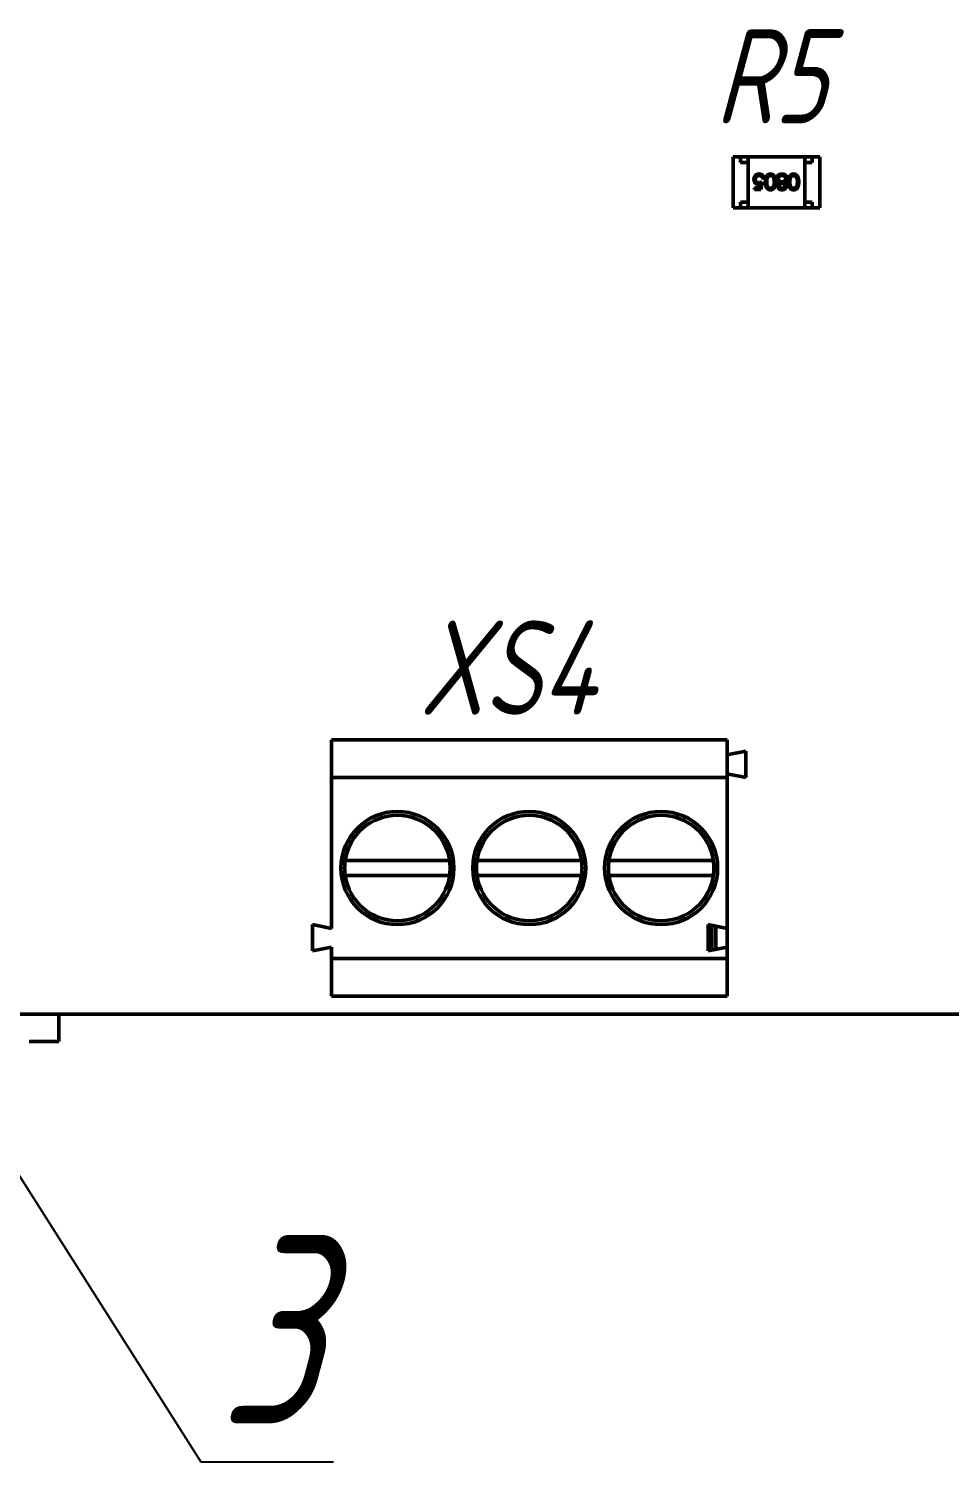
# Model space of a CAD drawing. Header units: millimetres. Extents: x 3004 to 446186229, y 1206 to 1506.
# Drawn here: x 3101.22 to 3125.66, y 1395.11 to 1433.68 of the extents above; entities that cross this region are included whole.
import ezdxf
from ezdxf import colors
from ezdxf.entities.mleader import LeaderData, LeaderLine
from ezdxf.math import Vec2, Vec3

# ---------------------------------------------------------------- set-up
doc = ezdxf.new("R2010")
doc.units = ezdxf.units.MM
doc.layers.add('Tonk', color=7, linetype='Continuous', lineweight=25)
doc.layers.add('Видимый контур (ГОСТ)', color=7, linetype='Continuous', lineweight=50)
doc.styles.get("Standard").update_dxf_attribs({"font": '', "width": 0.8, "oblique": 15})
doc.styles.get('Standard').set_extended_font_data('GOST type B')

msp = doc.modelspace()

# ---------------------------------------------------------------- linework, layer by layer
at = {"layer": 'Видимый контур (ГОСТ)'}
for p, q in [((3119.90695, 1430.29204), (3119.90695, 1428.94204)), ((3119.90695, 1430.29204), (3120.10695, 1430.29204)), ((3120.30695, 1430.29204), (3120.10695, 1430.29204)), ((3120.10695, 1430.29204), (3120.10695, 1430.14204)), ((3120.30695, 1428.94204), (3120.30695, 1430.29204)), ((3120.30695, 1430.29204), (3121.80695, 1430.29204)), ((3122.00695, 1430.29204), (3121.80695, 1430.29204)), ((3121.80695, 1428.94204), (3121.80695, 1430.29204)), ((3122.00695, 1430.14204), (3122.00695, 1430.29204)), ((3122.20695, 1430.29204), (3122.00695, 1430.29204)), ((3122.20695, 1430.29204), (3122.20695, 1428.94204)), ((3120.10695, 1430.14204), (3120.30695, 1430.14204)), ((3120.30695, 1430.14204), (3120.30695, 1429.09204)), ((3121.80695, 1430.14204), (3122.00695, 1430.14204)), ((3121.80695, 1430.14204), (3121.80695, 1429.09204)), ((3120.4752, 1429.47089), (3120.61126, 1429.47089)), ((3120.4752, 1429.42986), (3120.4752, 1429.47089)), ((3120.63931, 1429.42986), (3120.4752, 1429.42986)), ((3120.61126, 1429.47089), (3120.63282, 1429.5761)), ((3120.68033, 1429.62986), (3120.63931, 1429.42986)), ((3120.72136, 1429.7273), (3120.68546, 1429.7273)), ((3120.10695, 1429.09204), (3120.10695, 1428.94204)), ((3120.30695, 1429.09204), (3120.10695, 1429.09204)), ((3122.00695, 1429.09204), (3121.80695, 1429.09204)), ((3122.00695, 1428.94204), (3122.00695, 1429.09204)), ((3119.90695, 1428.94204), (3120.10695, 1428.94204)), ((3120.10695, 1428.94204), (3120.30695, 1428.94204)), ((3120.30695, 1428.94204), (3121.80695, 1428.94204)), ((3121.80695, 1428.94204), (3122.00695, 1428.94204)), ((3122.20695, 1428.94204), (3122.00695, 1428.94204)), ((3109.24705, 1414.82708), (3109.24705, 1413.82708)), ((3119.74705, 1414.82708), (3109.24705, 1414.82708)), ((3119.74705, 1414.82708), (3119.74705, 1413.82708)), ((3119.74705, 1414.42708), (3120.24705, 1414.52708)), ((3120.24705, 1414.52708), (3120.24705, 1413.82708)), ((3109.24705, 1413.82708), (3109.24705, 1409.82708)), ((3109.24705, 1413.82708), (3119.74705, 1413.82708)), ((3120.24705, 1413.82708), (3119.74705, 1413.92708)), ((3119.74705, 1413.82708), (3119.74705, 1409.82708)), ((3109.61141, 1411.62708), (3112.38269, 1411.62708)), ((3113.11141, 1411.62708), (3115.88269, 1411.62708)), ((3116.61141, 1411.62708), (3119.38269, 1411.62708)), ((3109.61141, 1411.22708), (3112.38269, 1411.22708)), ((3113.11141, 1411.22708), (3115.88269, 1411.22708)), ((3116.61141, 1411.22708), (3119.38269, 1411.22708)), ((3109.24705, 1409.82708), (3108.74705, 1409.92708)), ((3108.74705, 1409.92708), (3108.74705, 1409.22708)), ((3119.24705, 1409.92708), (3119.24705, 1409.22708)), ((3119.74705, 1409.82708), (3119.24705, 1409.92708)), ((3119.34705, 1409.24708), (3119.34705, 1409.90708)), ((3119.44705, 1409.88708), (3119.44705, 1409.26708)), ((3119.74705, 1409.32708), (3119.74705, 1409.82708)), ((3108.74705, 1409.22708), (3109.24705, 1409.32708)), ((3109.24705, 1409.32708), (3109.24705, 1409.02708)), ((3109.24705, 1409.02708), (3109.24705, 1408.02708)), ((3109.24705, 1409.02708), (3119.74705, 1409.02708)), ((3119.24705, 1409.22708), (3119.74705, 1409.32708)), ((3119.74705, 1409.32708), (3119.74705, 1409.02708)), ((3119.74705, 1409.02708), (3119.74705, 1408.02708)), ((3109.24705, 1408.02708), (3109.54705, 1408.02708)), ((3112.44705, 1408.02708), (3109.54705, 1408.02708)), ((3112.44705, 1408.02708), (3113.04705, 1408.02708)), ((3115.94705, 1408.02708), (3113.04705, 1408.02708)), ((3115.94705, 1408.02708), (3116.54705, 1408.02708)), ((3119.44705, 1408.02708), (3116.54705, 1408.02708)), ((3119.44705, 1408.02708), (3119.74705, 1408.02708)), ((3179.74995, 1407.54704), (3076.19195, 1407.54604)), ((3102.00771, 1407.54629), (3102.00771, 1406.82693)), ((3101.86582, 1406.82693), (3101.22145, 1406.82693)), ((3101.86582, 1406.82693), (3102.00771, 1406.82693))]:
    msp.add_line(p, q, dxfattribs=at)
for centre in [(3110.99705, 1411.42708), (3114.49705, 1411.42708), (3117.99705, 1411.42708)]:
    msp.add_circle(centre, 1.5, dxfattribs=at)
for centre, start, end in [((3110.99705, 1411.42708), 8.213221, 171.786799), ((3114.49705, 1411.42708), 8.213221, 171.786799), ((3117.99705, 1411.42708), 8.213221, 171.786799), ((3110.99705, 1411.42708), 171.786799, 188.213221), ((3110.99705, 1411.42708), 351.786799, 8.213221), ((3114.49705, 1411.42708), 171.786799, 188.213221), ((3114.49705, 1411.42708), 351.786799, 8.213221), ((3117.99705, 1411.42708), 171.786799, 188.213221), ((3117.99705, 1411.42708), 351.786799, 8.213221), ((3110.99705, 1411.42708), 188.213221, 351.786799), ((3114.49705, 1411.42708), 188.213221, 351.786799), ((3117.99705, 1411.42708), 188.213221, 351.786799)]:
    msp.add_arc(centre, 1.4, start, end, dxfattribs=at)
for points, knots in [([(3120.45982, 1429.69918), (3120.45989, 1429.70243), (3120.46005, 1429.70891), (3120.46081, 1429.71853), (3120.46229, 1429.72794), (3120.46428, 1429.73715), (3120.46685, 1429.74614), (3120.46997, 1429.75494), (3120.47379, 1429.76349), (3120.47797, 1429.77187), (3120.48269, 1429.77989), (3120.48792, 1429.78739), (3120.49345, 1429.79449), (3120.4994, 1429.8011), (3120.50582, 1429.80718), (3120.51264, 1429.81278), (3120.5198, 1429.81798), (3120.52742, 1429.82257), (3120.53532, 1429.82679), (3120.54362, 1429.83026), (3120.55213, 1429.83335), (3120.56097, 1429.83582), (3120.57013, 1429.83776), (3120.57961, 1429.83907), (3120.58937, 1429.84003), (3120.59598, 1429.84009), (3120.59932, 1429.84012)], [0, 0, 0, 0, 0.04401447, 0.08743412, 0.1301184, 0.17255369, 0.21455476, 0.25629809, 0.29843823, 0.340849, 0.38271519, 0.42392405, 0.46424624, 0.50407367, 0.54386191, 0.58356672, 0.62309432, 0.66322906, 0.70355126, 0.74393789, 0.78454125, 0.82575011, 0.86775736, 0.91074516, 0.95491445, 1, 1, 1, 1]), ([(3120.59932, 1429.84012), (3120.60331, 1429.84004), (3120.61115, 1429.83989), (3120.62264, 1429.83826), (3120.63369, 1429.83593), (3120.64422, 1429.83243), (3120.65432, 1429.82805), (3120.66385, 1429.8225), (3120.67306, 1429.81622), (3120.68158, 1429.8088), (3120.68948, 1429.8007), (3120.69656, 1429.7919), (3120.70286, 1429.78256), (3120.70829, 1429.77263), (3120.71291, 1429.76214), (3120.71655, 1429.75104), (3120.71948, 1429.73939), (3120.72073, 1429.73137), (3120.72136, 1429.7273)], [0, 0, 0, 0, 0.06542114, 0.12870837, 0.19023614, 0.2507244, 0.31063718, 0.37076641, 0.43161474, 0.49352297, 0.55588346, 0.61734237, 0.67866804, 0.74071136, 0.80298536, 0.86680258, 0.93234717, 1, 1, 1, 1]), ([(3120.76238, 1429.63002), (3120.76246, 1429.63614), (3120.7626, 1429.64806), (3120.76335, 1429.66549), (3120.76483, 1429.68195), (3120.76669, 1429.69747), (3120.76925, 1429.71199), (3120.77241, 1429.72556), (3120.77591, 1429.73824), (3120.78023, 1429.74993), (3120.78497, 1429.76078), (3120.79012, 1429.77091), (3120.79563, 1429.78042), (3120.80164, 1429.78922), (3120.80805, 1429.79737), (3120.81499, 1429.80474), (3120.82227, 1429.81151), (3120.82997, 1429.81752), (3120.83802, 1429.82279), (3120.84624, 1429.8275), (3120.85479, 1429.8313), (3120.86346, 1429.83456), (3120.87239, 1429.83705), (3120.88156, 1429.83877), (3120.89093, 1429.83998), (3120.89726, 1429.84007), (3120.90044, 1429.84012)], [0, 0, 0, 0, 0.06506329, 0.12677317, 0.18551576, 0.24076468, 0.2929798, 0.34225037, 0.38891929, 0.43277566, 0.47462843, 0.51477469, 0.55360589, 0.59142641, 0.62802812, 0.66380363, 0.69898434, 0.73359149, 0.76762847, 0.80120835, 0.83426384, 0.86698069, 0.89971974, 0.93270191, 0.96617588, 1, 1, 1, 1]), ([(3120.90044, 1429.84012), (3120.9036, 1429.84007), (3120.90982, 1429.83996), (3120.91904, 1429.83888), (3120.92798, 1429.83713), (3120.9367, 1429.83468), (3120.94524, 1429.83168), (3120.95348, 1429.82778), (3120.96151, 1429.82328), (3120.96932, 1429.81817), (3120.97675, 1429.8123), (3120.98384, 1429.80581), (3120.99043, 1429.79854), (3120.99656, 1429.7906), (3121.00239, 1429.78206), (3121.00774, 1429.77282), (3121.0127, 1429.76289), (3121.01723, 1429.75223), (3121.02125, 1429.74067), (3121.0248, 1429.72808), (3121.0276, 1429.71435), (3121.03, 1429.69959), (3121.03193, 1429.68374), (3121.03325, 1429.6668), (3121.03407, 1429.64876), (3121.03414, 1429.63638), (3121.03418, 1429.63002)], [0, 0, 0, 0, 0.03378715, 0.06662166, 0.09928488, 0.13136117, 0.16358519, 0.19610393, 0.22890225, 0.26215806, 0.29599122, 0.33021785, 0.36505983, 0.40095074, 0.43762038, 0.47570753, 0.51538069, 0.55641354, 0.59976483, 0.64642416, 0.69643144, 0.74978152, 0.80657331, 0.86743553, 0.93188675, 1, 1, 1, 1]), ([(3121.10036, 1429.79621), (3121.10354, 1429.79971), (3121.10987, 1429.80666), (3121.1207, 1429.81568), (3121.13259, 1429.82326), (3121.14549, 1429.82944), (3121.15936, 1429.83425), (3121.17421, 1429.83771), (3121.19005, 1429.83969), (3121.20095, 1429.83997), (3121.20653, 1429.84012)], [0, 0, 0, 0, 0.11928345, 0.23709288, 0.35479604, 0.4745763, 0.59746007, 0.72492615, 0.8588832, 1, 1, 1, 1]), ([(3121.20653, 1429.84012), (3121.21191, 1429.83999), (3121.22236, 1429.83973), (3121.23758, 1429.838), (3121.25176, 1429.83495), (3121.265, 1429.83079), (3121.27721, 1429.82537), (3121.28835, 1429.81863), (3121.29858, 1429.81083), (3121.30761, 1429.80175), (3121.31562, 1429.79203), (3121.32265, 1429.782), (3121.3285, 1429.77166), (3121.33345, 1429.76117), (3121.33724, 1429.75038), (3121.33987, 1429.73934), (3121.34154, 1429.72807), (3121.34176, 1429.72047), (3121.34187, 1429.71664)], [0, 0, 0, 0, 0.07855643, 0.15286284, 0.22355969, 0.29037494, 0.35540307, 0.41829116, 0.48038856, 0.54307262, 0.60492394, 0.66439831, 0.72194255, 0.77837489, 0.83382994, 0.88886124, 0.94408894, 1, 1, 1, 1]), ([(3121.37777, 1429.63002), (3121.37784, 1429.63614), (3121.37799, 1429.64806), (3121.37874, 1429.66549), (3121.38022, 1429.68195), (3121.38207, 1429.69747), (3121.38464, 1429.71199), (3121.38779, 1429.72556), (3121.3913, 1429.73824), (3121.39562, 1429.74993), (3121.40035, 1429.76078), (3121.4055, 1429.77091), (3121.41102, 1429.78042), (3121.41703, 1429.78922), (3121.42343, 1429.79737), (3121.43037, 1429.80474), (3121.43765, 1429.81151), (3121.44535, 1429.81752), (3121.4534, 1429.82279), (3121.46163, 1429.8275), (3121.47017, 1429.8313), (3121.47885, 1429.83456), (3121.48778, 1429.83705), (3121.49695, 1429.83877), (3121.50631, 1429.83998), (3121.51265, 1429.84007), (3121.51583, 1429.84012)], [0, 0, 0, 0, 0.06506329, 0.12677317, 0.18551576, 0.24076468, 0.2929798, 0.34225037, 0.38891929, 0.43277566, 0.47462843, 0.51477469, 0.55360589, 0.59142641, 0.62802812, 0.66380363, 0.69898434, 0.73359149, 0.76762847, 0.80120835, 0.83426384, 0.86698069, 0.89971974, 0.93270191, 0.96617588, 1, 1, 1, 1]), ([(3121.51583, 1429.84012), (3121.51898, 1429.84007), (3121.5252, 1429.83996), (3121.53442, 1429.83888), (3121.54337, 1429.83713), (3121.55209, 1429.83468), (3121.56062, 1429.83168), (3121.56886, 1429.82778), (3121.5769, 1429.82328), (3121.5847, 1429.81817), (3121.59213, 1429.8123), (3121.59923, 1429.80581), (3121.60581, 1429.79854), (3121.61194, 1429.7906), (3121.61777, 1429.78206), (3121.62313, 1429.77282), (3121.62809, 1429.76289), (3121.63262, 1429.75223), (3121.63663, 1429.74067), (3121.64018, 1429.72808), (3121.64298, 1429.71435), (3121.64538, 1429.69959), (3121.64732, 1429.68374), (3121.64864, 1429.6668), (3121.64945, 1429.64876), (3121.64952, 1429.63638), (3121.64956, 1429.63002)], [0, 0, 0, 0, 0.03378715, 0.06662166, 0.09928488, 0.13136117, 0.16358519, 0.19610393, 0.22890225, 0.26215806, 0.29599122, 0.33021785, 0.36505983, 0.40095074, 0.43762038, 0.47570753, 0.51538069, 0.55641354, 0.59976483, 0.64642416, 0.69643144, 0.74978152, 0.80657331, 0.86743553, 0.93188675, 1, 1, 1, 1]), ([(3120.5857, 1429.56833), (3120.58123, 1429.56842), (3120.57245, 1429.56861), (3120.5596, 1429.57044), (3120.54733, 1429.57331), (3120.53568, 1429.57732), (3120.52461, 1429.58246), (3120.51423, 1429.58887), (3120.50438, 1429.59636), (3120.49524, 1429.60497), (3120.48695, 1429.61445), (3120.47967, 1429.62464), (3120.47348, 1429.63544), (3120.4685, 1429.64696), (3120.46452, 1429.65907), (3120.46188, 1429.67189), (3120.46012, 1429.68532), (3120.45992, 1429.6945), (3120.45982, 1429.69918)], [0, 0, 0, 0, 0.06580765, 0.12939427, 0.19089406, 0.25128107, 0.31081496, 0.37037099, 0.43076826, 0.49288125, 0.55510395, 0.61606705, 0.67725603, 0.73825981, 0.80076213, 0.86477758, 0.93104529, 1, 1, 1, 1]), ([(3120.59724, 1429.7991), (3120.59381, 1429.799), (3120.58707, 1429.79882), (3120.57715, 1429.7974), (3120.56757, 1429.79521), (3120.55843, 1429.79193), (3120.54957, 1429.78795), (3120.5412, 1429.78284), (3120.5331, 1429.77696), (3120.52551, 1429.77022), (3120.51856, 1429.76279), (3120.51241, 1429.75485), (3120.5073, 1429.74638), (3120.50298, 1429.73753), (3120.49971, 1429.72819), (3120.49737, 1429.71842), (3120.496, 1429.70819), (3120.49581, 1429.70121), (3120.49572, 1429.69765)], [0, 0, 0, 0, 0.0642073, 0.12642469, 0.18768028, 0.24821642, 0.30830506, 0.36966099, 0.43169855, 0.49594689, 0.55975802, 0.62229541, 0.68391064, 0.74509241, 0.80674023, 0.86908662, 0.93329, 1, 1, 1, 1]), ([(3120.49572, 1429.69765), (3120.49579, 1429.69444), (3120.49594, 1429.68816), (3120.49714, 1429.67898), (3120.49924, 1429.67028), (3120.50214, 1429.66204), (3120.50583, 1429.65424), (3120.51034, 1429.64688), (3120.51575, 1429.64006), (3120.52193, 1429.63376), (3120.5287, 1429.62795), (3120.53618, 1429.62299), (3120.54421, 1429.61883), (3120.5527, 1429.61523), (3120.56184, 1429.61265), (3120.57145, 1429.61071), (3120.58164, 1429.60959), (3120.58861, 1429.60943), (3120.59219, 1429.60935)], [0, 0, 0, 0, 0.06535138, 0.12791603, 0.18836021, 0.24721608, 0.30563013, 0.36376984, 0.42266091, 0.48268729, 0.54330022, 0.60411796, 0.66496489, 0.72741349, 0.79146763, 0.85805544, 0.92703681, 1, 1, 1, 1]), ([(3120.63282, 1429.5761), (3120.62858, 1429.57493), (3120.62038, 1429.57266), (3120.60827, 1429.57015), (3120.59677, 1429.56863), (3120.58931, 1429.56843), (3120.5857, 1429.56833)], [0, 0, 0, 0, 0.27506837, 0.53290146, 0.77397346, 1, 1, 1, 1]), ([(3120.59219, 1429.60935), (3120.59878, 1429.60949), (3120.61226, 1429.60978), (3120.65251, 1429.61916), (3120.67137, 1429.62642), (3120.68033, 1429.62986)], [0, 0, 0, 0, 0.00197624802, 0.00197624802, 0.00394007396, 0.00394007396, 0.00394007396, 0.00394007396]), ([(3120.68546, 1429.7273), (3120.68458, 1429.73111), (3120.68288, 1429.73845), (3120.67915, 1429.74875), (3120.6746, 1429.75793), (3120.66918, 1429.76611), (3120.66272, 1429.77324), (3120.65534, 1429.77959), (3120.64707, 1429.78533), (3120.63788, 1429.79011), (3120.62819, 1429.79418), (3120.61805, 1429.7969), (3120.60773, 1429.79881), (3120.60075, 1429.799), (3120.59724, 1429.7991)], [0, 0, 0, 0, 0.09468725, 0.18199416, 0.26437695, 0.34217986, 0.41861761, 0.49650908, 0.57736909, 0.66151059, 0.74673255, 0.83125798, 0.91520562, 1, 1, 1, 1]), ([(3120.90044, 1429.41961), (3120.89726, 1429.41966), (3120.89094, 1429.41977), (3120.88158, 1429.42084), (3120.87245, 1429.42261), (3120.86356, 1429.42511), (3120.85486, 1429.42822), (3120.84641, 1429.43212), (3120.83816, 1429.43665), (3120.83024, 1429.44198), (3120.82256, 1429.44792), (3120.8153, 1429.45464), (3120.80848, 1429.46206), (3120.80201, 1429.47011), (3120.79606, 1429.47894), (3120.79039, 1429.4884), (3120.78532, 1429.49866), (3120.78044, 1429.50954), (3120.77622, 1429.52134), (3120.77242, 1429.534), (3120.76935, 1429.54766), (3120.76679, 1429.56226), (3120.76481, 1429.57785), (3120.76336, 1429.5944), (3120.7626, 1429.61191), (3120.76246, 1429.62388), (3120.76238, 1429.63002)], [0, 0, 0, 0, 0.03378812, 0.06719393, 0.09986241, 0.13256661, 0.16515117, 0.19791319, 0.231319, 0.26508328, 0.29925531, 0.33439857, 0.36994282, 0.40628356, 0.44406382, 0.48299771, 0.52335445, 0.56553659, 0.60961292, 0.65639081, 0.70588549, 0.7583245, 0.81383178, 0.87279456, 0.93472223, 1, 1, 1, 1]), ([(3120.81342, 1429.73043), (3120.81222, 1429.72686), (3120.80977, 1429.71961), (3120.80661, 1429.70837), (3120.80413, 1429.69657), (3120.80189, 1429.6843), (3120.80037, 1429.67145), (3120.79914, 1429.65806), (3120.79842, 1429.64414), (3120.79833, 1429.63467), (3120.79828, 1429.62986)], [0, 0, 0, 0, 0.11058834, 0.22454175, 0.34250349, 0.4643241, 0.59075603, 0.72222748, 0.85884284, 1, 1, 1, 1]), ([(3120.79828, 1429.62986), (3120.79834, 1429.62506), (3120.79847, 1429.61565), (3120.79894, 1429.60188), (3120.80015, 1429.5888), (3120.8015, 1429.57635), (3120.80349, 1429.56461), (3120.80563, 1429.55347), (3120.80851, 1429.54308), (3120.81159, 1429.53326), (3120.81511, 1429.52414), (3120.81898, 1429.51567), (3120.82312, 1429.50781), (3120.82762, 1429.50058), (3120.83242, 1429.49395), (3120.83765, 1429.48805), (3120.8431, 1429.4827), (3120.85074, 1429.47659), (3120.86073, 1429.47036), (3120.87317, 1429.46462), (3120.88612, 1429.46133), (3120.89487, 1429.46087), (3120.89924, 1429.46063)], [0, 0, 0, 0, 0.0656812, 0.12848646, 0.18817513, 0.24510613, 0.29944842, 0.35082294, 0.39994168, 0.44667174, 0.49125453, 0.53337634, 0.57385275, 0.61252631, 0.64959714, 0.68553204, 0.72010579, 0.75383766, 0.81892542, 0.88049346, 0.94031133, 1, 1, 1, 1]), ([(3120.89924, 1429.7991), (3120.89481, 1429.79891), (3120.88596, 1429.79855), (3120.87303, 1429.79503), (3120.86048, 1429.78972), (3120.85064, 1429.78344), (3120.84316, 1429.77746), (3120.8378, 1429.77236), (3120.83288, 1429.76665), (3120.82821, 1429.76049), (3120.82393, 1429.75376), (3120.82004, 1429.7465), (3120.81648, 1429.73868), (3120.81446, 1429.73322), (3120.81342, 1429.73043)], [0, 0, 0, 0, 0.1128134, 0.22539388, 0.33959481, 0.45967541, 0.52173519, 0.58392584, 0.64817414, 0.71388104, 0.78100445, 0.85145093, 0.92405069, 1, 1, 1, 1]), ([(3120.99828, 1429.62986), (3120.99827, 1429.63521), (3120.99824, 1429.64558), (3120.99755, 1429.66064), (3120.9966, 1429.6747), (3120.99539, 1429.68776), (3120.99358, 1429.69977), (3120.99156, 1429.71083), (3120.9891, 1429.72088), (3120.98618, 1429.72997), (3120.98286, 1429.73827), (3120.97924, 1429.746), (3120.97535, 1429.75324), (3120.97099, 1429.75993), (3120.96625, 1429.76609), (3120.96122, 1429.77183), (3120.95573, 1429.77695), (3120.94813, 1429.78309), (3120.93809, 1429.78944), (3120.92545, 1429.79496), (3120.91246, 1429.79843), (3120.90364, 1429.79887), (3120.89924, 1429.7991)], [0, 0, 0, 0, 0.07295107, 0.14158369, 0.20592646, 0.26530136, 0.32059723, 0.3718165, 0.41878977, 0.46169873, 0.50213358, 0.54080432, 0.57818053, 0.61429687, 0.64967824, 0.68429946, 0.71835895, 0.75208086, 0.81765244, 0.87972208, 0.93996556, 1, 1, 1, 1]), ([(3120.89924, 1429.46063), (3120.90367, 1429.46087), (3120.91252, 1429.46133), (3120.9256, 1429.46461), (3120.93814, 1429.47033), (3120.94811, 1429.47661), (3120.95575, 1429.48259), (3120.96113, 1429.48777), (3120.96618, 1429.49345), (3120.97083, 1429.49967), (3120.97518, 1429.50635), (3120.97918, 1429.51355), (3120.98278, 1429.5213), (3120.9861, 1429.5296), (3120.98902, 1429.53869), (3120.99144, 1429.54872), (3120.99366, 1429.55975), (3120.99524, 1429.57183), (3120.99664, 1429.58489), (3120.99754, 1429.59898), (3120.99824, 1429.61407), (3120.99827, 1429.62449), (3120.99828, 1429.62986)], [0, 0, 0, 0, 0.06038662, 0.12088325, 0.18275462, 0.24781103, 0.2812991, 0.31508762, 0.3497024, 0.38485658, 0.4209662, 0.45851119, 0.49717472, 0.53760205, 0.58050302, 0.62746754, 0.67838821, 0.73398322, 0.7937467, 0.85771367, 0.92669786, 1, 1, 1, 1]), ([(3121.03418, 1429.63002), (3121.03414, 1429.62361), (3121.03407, 1429.61116), (3121.03326, 1429.59301), (3121.03191, 1429.57599), (3121.03007, 1429.56009), (3121.02782, 1429.5453), (3121.02483, 1429.53168), (3121.02142, 1429.51914), (3121.01747, 1429.50766), (3121.01301, 1429.49708), (3121.00816, 1429.48721), (3121.00273, 1429.47805), (3120.99702, 1429.46946), (3120.9908, 1429.46159), (3120.98425, 1429.45431), (3120.97712, 1429.44781), (3120.96964, 1429.44188), (3120.96175, 1429.43669), (3120.95368, 1429.43211), (3120.94536, 1429.42821), (3120.93678, 1429.42513), (3120.92802, 1429.42259), (3120.91903, 1429.42086), (3120.90982, 1429.41977), (3120.9036, 1429.41966), (3120.90044, 1429.41961)], [0, 0, 0, 0, 0.06859462, 0.13324604, 0.19431259, 0.25127922, 0.30451344, 0.35423491, 0.40048059, 0.44341075, 0.48401487, 0.5232523, 0.56104237, 0.59790024, 0.63351849, 0.66831435, 0.70249567, 0.73668535, 0.77029317, 0.80343726, 0.83591295, 0.86846025, 0.90084654, 0.93346652, 0.96625758, 1, 1, 1, 1]), ([(3121.07007, 1429.71336), (3121.07016, 1429.71721), (3121.07034, 1429.72483), (3121.07186, 1429.73608), (3121.07413, 1429.74701), (3121.07746, 1429.75761), (3121.08177, 1429.76783), (3121.08708, 1429.77767), (3121.09309, 1429.78729), (3121.09792, 1429.79321), (3121.10036, 1429.79621)], [0, 0, 0, 0, 0.12815819, 0.25367314, 0.37732531, 0.49938455, 0.62291837, 0.74583939, 0.87139529, 1, 1, 1, 1]), ([(3121.1474, 1429.60703), (3121.14412, 1429.60874), (3121.13774, 1429.61206), (3121.12864, 1429.61743), (3121.12033, 1429.62308), (3121.11257, 1429.62875), (3121.1055, 1429.63466), (3121.0992, 1429.64084), (3121.09351, 1429.64712), (3121.08855, 1429.65362), (3121.08418, 1429.66032), (3121.08041, 1429.66723), (3121.07719, 1429.67434), (3121.07463, 1429.68174), (3121.07252, 1429.6893), (3121.07108, 1429.69713), (3121.0703, 1429.70517), (3121.07015, 1429.71061), (3121.07007, 1429.71336)], [0, 0, 0, 0, 0.07952483, 0.15509998, 0.22721982, 0.2959105, 0.36205588, 0.42552012, 0.48581272, 0.54449471, 0.60145964, 0.65784059, 0.71397447, 0.76946795, 0.82612997, 0.88288536, 0.94070088, 1, 1, 1, 1]), ([(3121.09059, 1429.52337), (3121.09075, 1429.52771), (3121.09107, 1429.53624), (3121.09378, 1429.54866), (3121.09834, 1429.5603), (3121.10457, 1429.57128), (3121.11269, 1429.5814), (3121.12259, 1429.5908), (3121.13419, 1429.59955), (3121.1429, 1429.60448), (3121.1474, 1429.60703)], [0, 0, 0, 0, 0.12190404, 0.23941261, 0.3554101, 0.47209073, 0.59285898, 0.71870347, 0.85489238, 1, 1, 1, 1]), ([(3121.20413, 1429.41961), (3121.19904, 1429.41977), (3121.18901, 1429.4201), (3121.17427, 1429.42282), (3121.16017, 1429.42736), (3121.14675, 1429.43352), (3121.13425, 1429.44111), (3121.12321, 1429.45029), (3121.11346, 1429.4606), (3121.10539, 1429.47213), (3121.09874, 1429.48432), (3121.09411, 1429.49708), (3121.09115, 1429.51012), (3121.09077, 1429.51895), (3121.09059, 1429.52337)], [0, 0, 0, 0, 0.08940971, 0.17630576, 0.2626259, 0.34944573, 0.43549826, 0.51892813, 0.60135466, 0.68425642, 0.76580674, 0.84487687, 0.92227979, 1, 1, 1, 1]), ([(3121.20613, 1429.7991), (3121.20239, 1429.79902), (3121.1951, 1429.79888), (3121.18446, 1429.79765), (3121.17442, 1429.79569), (3121.165, 1429.79284), (3121.15609, 1429.78936), (3121.14785, 1429.78488), (3121.14005, 1429.77979), (3121.1331, 1429.77375), (3121.12676, 1429.76729), (3121.12124, 1429.76046), (3121.11644, 1429.75343), (3121.11268, 1429.74606), (3121.10967, 1429.73847), (3121.10751, 1429.7306), (3121.10618, 1429.72243), (3121.10604, 1429.71689), (3121.10597, 1429.71408)], [0, 0, 0, 0, 0.07655893, 0.14916135, 0.21882685, 0.28556714, 0.35031311, 0.41412515, 0.47717916, 0.54036802, 0.60220239, 0.66203365, 0.71993441, 0.77590743, 0.83111486, 0.88666745, 0.94255236, 1, 1, 1, 1]), ([(3121.10597, 1429.71408), (3121.10608, 1429.71135), (3121.10628, 1429.70597), (3121.10758, 1429.698), (3121.10985, 1429.69029), (3121.11297, 1429.68277), (3121.11713, 1429.67557), (3121.12203, 1429.66852), (3121.12794, 1429.6618), (3121.13461, 1429.65537), (3121.14189, 1429.64943), (3121.14962, 1429.64417), (3121.15775, 1429.63974), (3121.16627, 1429.63614), (3121.17514, 1429.63331), (3121.18437, 1429.63133), (3121.19397, 1429.63008), (3121.20049, 1429.62994), (3121.20381, 1429.62986)], [0, 0, 0, 0, 0.05733943, 0.11306333, 0.16918145, 0.22577456, 0.2838263, 0.34345428, 0.40590696, 0.47139226, 0.53800283, 0.60306356, 0.66760183, 0.73222544, 0.79700481, 0.86304799, 0.93035699, 1, 1, 1, 1]), ([(3121.20469, 1429.58884), (3121.20129, 1429.58874), (3121.19452, 1429.58854), (3121.18455, 1429.58669), (3121.17485, 1429.58379), (3121.16553, 1429.57982), (3121.15683, 1429.57483), (3121.14908, 1429.56886), (3121.14234, 1429.56205), (3121.13668, 1429.55449), (3121.13229, 1429.54645), (3121.12887, 1429.53838), (3121.12687, 1429.5302), (3121.12661, 1429.52472), (3121.12648, 1429.52201)], [0, 0, 0, 0, 0.08968994, 0.17849401, 0.26683775, 0.35655818, 0.44533425, 0.53080584, 0.61407622, 0.69770709, 0.77914195, 0.85535359, 0.92855682, 1, 1, 1, 1]), ([(3121.12648, 1429.52201), (3121.12655, 1429.52011), (3121.12667, 1429.51634), (3121.12766, 1429.51077), (3121.1293, 1429.50533), (3121.13153, 1429.49996), (3121.13445, 1429.49476), (3121.13792, 1429.48963), (3121.14214, 1429.48469), (3121.14687, 1429.47983), (3121.15224, 1429.47533), (3121.15823, 1429.47137), (3121.16481, 1429.46801), (3121.17198, 1429.46528), (3121.17973, 1429.46323), (3121.188, 1429.46169), (3121.19687, 1429.46083), (3121.20298, 1429.4607), (3121.20613, 1429.46063)], [0, 0, 0, 0, 0.05090244, 0.10103404, 0.15108382, 0.20306199, 0.25624843, 0.31084671, 0.3687691, 0.43001504, 0.49251965, 0.55604872, 0.62199568, 0.69019237, 0.76138485, 0.83635622, 0.91548701, 1, 1, 1, 1]), ([(3121.20381, 1429.62986), (3121.20737, 1429.62993), (3121.21434, 1429.63005), (3121.22457, 1429.63143), (3121.23438, 1429.63336), (3121.24375, 1429.63627), (3121.25266, 1429.64007), (3121.26118, 1429.64463), (3121.26923, 1429.65003), (3121.27671, 1429.65618), (3121.28353, 1429.66282), (3121.28952, 1429.66984), (3121.29461, 1429.67713), (3121.2987, 1429.68476), (3121.30206, 1429.69258), (3121.30427, 1429.70079), (3121.30569, 1429.70922), (3121.30588, 1429.71495), (3121.30597, 1429.71785)], [0, 0, 0, 0, 0.07126869, 0.13981179, 0.20649743, 0.27153524, 0.33608183, 0.40052839, 0.46498384, 0.53005031, 0.59442341, 0.65558271, 0.71484911, 0.77211506, 0.82899921, 0.88512216, 0.94207935, 1, 1, 1, 1]), ([(3121.32136, 1429.52225), (3121.32117, 1429.51799), (3121.32079, 1429.50942), (3121.31776, 1429.49667), (3121.31281, 1429.48414), (3121.30607, 1429.4719), (3121.29768, 1429.46036), (3121.28762, 1429.45001), (3121.27612, 1429.44095), (3121.26325, 1429.43334), (3121.24939, 1429.42715), (3121.23477, 1429.42288), (3121.21965, 1429.42008), (3121.20935, 1429.41977), (3121.20413, 1429.41961)], [0, 0, 0, 0, 0.07405843, 0.14887035, 0.22666767, 0.30773476, 0.3911572, 0.47392936, 0.55792775, 0.64498929, 0.73336406, 0.82109204, 0.90928721, 1, 1, 1, 1]), ([(3121.28546, 1429.52281), (3121.28538, 1429.5249), (3121.28523, 1429.52903), (3121.28402, 1429.53513), (3121.28224, 1429.54112), (3121.27942, 1429.54686), (3121.27604, 1429.55256), (3121.27187, 1429.55806), (3121.2669, 1429.56339), (3121.2613, 1429.5685), (3121.25519, 1429.57329), (3121.24872, 1429.57745), (3121.24198, 1429.58093), (3121.23502, 1429.58382), (3121.22777, 1429.58607), (3121.22029, 1429.58767), (3121.21257, 1429.58866), (3121.20734, 1429.58878), (3121.20469, 1429.58884)], [0, 0, 0, 0, 0.05456395, 0.1078262, 0.16192371, 0.2175097, 0.27449833, 0.33481476, 0.39755495, 0.46475458, 0.53290121, 0.60009721, 0.66535416, 0.73108363, 0.79688349, 0.86329159, 0.93083122, 1, 1, 1, 1]), ([(3121.30597, 1429.71785), (3121.30582, 1429.72144), (3121.30551, 1429.72856), (3121.30305, 1429.7391), (3121.29912, 1429.74929), (3121.29363, 1429.75907), (3121.28683, 1429.76821), (3121.27848, 1429.77617), (3121.26908, 1429.78325), (3121.25832, 1429.78897), (3121.24657, 1429.79354), (3121.23383, 1429.79669), (3121.22028, 1429.79878), (3121.21092, 1429.79899), (3121.20613, 1429.7991)], [0, 0, 0, 0, 0.07489821, 0.14859629, 0.22447123, 0.30232274, 0.38191862, 0.4611487, 0.54241712, 0.62671608, 0.71459683, 0.80490292, 0.90012725, 1, 1, 1, 1]), ([(3121.20613, 1429.46063), (3121.20894, 1429.46071), (3121.21443, 1429.46085), (3121.22248, 1429.46161), (3121.23013, 1429.4631), (3121.23747, 1429.46507), (3121.24439, 1429.46773), (3121.25099, 1429.47086), (3121.25716, 1429.47466), (3121.26297, 1429.47893), (3121.2682, 1429.48363), (3121.27284, 1429.48852), (3121.27669, 1429.49371), (3121.27997, 1429.49906), (3121.28234, 1429.50473), (3121.28412, 1429.51055), (3121.28532, 1429.51659), (3121.28541, 1429.52072), (3121.28546, 1429.52281)], [0, 0, 0, 0, 0.07524331, 0.14720881, 0.21644709, 0.28402504, 0.35065545, 0.41503132, 0.47962983, 0.54465163, 0.60804424, 0.66782757, 0.72511425, 0.78099171, 0.835527, 0.88943815, 0.94407209, 1, 1, 1, 1]), ([(3121.34187, 1429.71664), (3121.3418, 1429.71384), (3121.34167, 1429.70829), (3121.34077, 1429.70009), (3121.33932, 1429.69212), (3121.33734, 1429.68433), (3121.33467, 1429.67679), (3121.33144, 1429.66946), (3121.32768, 1429.66233), (3121.32333, 1429.65536), (3121.31826, 1429.64865), (3121.31253, 1429.64209), (3121.30601, 1429.63578), (3121.29878, 1429.62964), (3121.29093, 1429.62357), (3121.28223, 1429.61788), (3121.27294, 1429.61218), (3121.26633, 1429.60878), (3121.26294, 1429.60703)], [0, 0, 0, 0, 0.05885359, 0.11631546, 0.17267484, 0.22878039, 0.28458036, 0.34025651, 0.39662981, 0.45350726, 0.51231819, 0.57264844, 0.63602194, 0.70236295, 0.77148306, 0.84418448, 0.92006979, 1, 1, 1, 1]), ([(3121.26294, 1429.60703), (3121.26758, 1429.6045), (3121.27656, 1429.5996), (3121.28846, 1429.5906), (3121.29867, 1429.58085), (3121.30693, 1429.57015), (3121.31343, 1429.55883), (3121.31789, 1429.54697), (3121.32091, 1429.53477), (3121.32121, 1429.52644), (3121.32136, 1429.52225)], [0, 0, 0, 0, 0.14586006, 0.2824259, 0.4108504, 0.53502942, 0.65470108, 0.77013343, 0.88455584, 1, 1, 1, 1]), ([(3121.51583, 1429.41961), (3121.51265, 1429.41966), (3121.50632, 1429.41977), (3121.49697, 1429.42084), (3121.48783, 1429.42261), (3121.47895, 1429.42511), (3121.47025, 1429.42822), (3121.4618, 1429.43212), (3121.45355, 1429.43665), (3121.44562, 1429.44198), (3121.43794, 1429.44792), (3121.43069, 1429.45464), (3121.42387, 1429.46206), (3121.41739, 1429.47011), (3121.41144, 1429.47894), (3121.40578, 1429.4884), (3121.40071, 1429.49866), (3121.39582, 1429.50954), (3121.39161, 1429.52134), (3121.3878, 1429.534), (3121.38473, 1429.54766), (3121.38217, 1429.56226), (3121.38019, 1429.57785), (3121.37875, 1429.5944), (3121.37798, 1429.61191), (3121.37784, 1429.62388), (3121.37777, 1429.63002)], [0, 0, 0, 0, 0.03378812, 0.06719393, 0.09986241, 0.13256661, 0.16515117, 0.19791319, 0.231319, 0.26508328, 0.29925531, 0.33439857, 0.36994282, 0.40628356, 0.44406382, 0.48299771, 0.52335445, 0.56553659, 0.60961292, 0.65639081, 0.70588549, 0.7583245, 0.81383178, 0.87279456, 0.93472223, 1, 1, 1, 1]), ([(3121.42881, 1429.73043), (3121.4276, 1429.72686), (3121.42515, 1429.71961), (3121.422, 1429.70837), (3121.41951, 1429.69657), (3121.41728, 1429.6843), (3121.41575, 1429.67145), (3121.41452, 1429.65806), (3121.4138, 1429.64414), (3121.41371, 1429.63467), (3121.41366, 1429.62986)], [0, 0, 0, 0, 0.11058834, 0.22454175, 0.34250349, 0.4643241, 0.59075603, 0.72222748, 0.85884284, 1, 1, 1, 1]), ([(3121.41366, 1429.62986), (3121.41373, 1429.62506), (3121.41385, 1429.61565), (3121.41432, 1429.60188), (3121.41553, 1429.5888), (3121.41688, 1429.57635), (3121.41887, 1429.56461), (3121.42102, 1429.55347), (3121.4239, 1429.54308), (3121.42697, 1429.53326), (3121.43049, 1429.52414), (3121.43437, 1429.51567), (3121.43851, 1429.50781), (3121.443, 1429.50058), (3121.4478, 1429.49395), (3121.45303, 1429.48805), (3121.45849, 1429.4827), (3121.46612, 1429.47659), (3121.47612, 1429.47036), (3121.48856, 1429.46462), (3121.5015, 1429.46133), (3121.51026, 1429.46087), (3121.51463, 1429.46063)], [0, 0, 0, 0, 0.0656812, 0.12848646, 0.18817513, 0.24510613, 0.29944842, 0.35082294, 0.39994168, 0.44667174, 0.49125453, 0.53337634, 0.57385275, 0.61252631, 0.64959714, 0.68553204, 0.72010579, 0.75383766, 0.81892542, 0.88049346, 0.94031133, 1, 1, 1, 1]), ([(3121.51463, 1429.7991), (3121.5102, 1429.79891), (3121.50135, 1429.79855), (3121.48842, 1429.79503), (3121.47587, 1429.78972), (3121.46603, 1429.78344), (3121.45854, 1429.77746), (3121.45318, 1429.77236), (3121.44826, 1429.76665), (3121.44359, 1429.76049), (3121.43931, 1429.75376), (3121.43542, 1429.7465), (3121.43187, 1429.73868), (3121.42984, 1429.73322), (3121.42881, 1429.73043)], [0, 0, 0, 0, 0.1128134, 0.22539388, 0.33959481, 0.45967541, 0.52173519, 0.58392584, 0.64817414, 0.71388104, 0.78100445, 0.85145093, 0.92405069, 1, 1, 1, 1]), ([(3121.61366, 1429.62986), (3121.61365, 1429.63521), (3121.61362, 1429.64558), (3121.61293, 1429.66064), (3121.61199, 1429.6747), (3121.61077, 1429.68776), (3121.60897, 1429.69977), (3121.60694, 1429.71083), (3121.60448, 1429.72088), (3121.60157, 1429.72997), (3121.59825, 1429.73827), (3121.59462, 1429.746), (3121.59073, 1429.75324), (3121.58638, 1429.75993), (3121.58163, 1429.76609), (3121.57661, 1429.77183), (3121.57111, 1429.77695), (3121.56351, 1429.78309), (3121.55348, 1429.78944), (3121.54083, 1429.79496), (3121.52784, 1429.79843), (3121.51903, 1429.79887), (3121.51463, 1429.7991)], [0, 0, 0, 0, 0.07295107, 0.14158369, 0.20592646, 0.26530136, 0.32059723, 0.3718165, 0.41878977, 0.46169873, 0.50213358, 0.54080432, 0.57818053, 0.61429687, 0.64967824, 0.68429946, 0.71835895, 0.75208086, 0.81765244, 0.87972208, 0.93996556, 1, 1, 1, 1]), ([(3121.51463, 1429.46063), (3121.51905, 1429.46087), (3121.52791, 1429.46133), (3121.54099, 1429.46461), (3121.55352, 1429.47033), (3121.56349, 1429.47661), (3121.57114, 1429.48259), (3121.57652, 1429.48777), (3121.58156, 1429.49345), (3121.58621, 1429.49967), (3121.59056, 1429.50635), (3121.59456, 1429.51355), (3121.59816, 1429.5213), (3121.60149, 1429.5296), (3121.60441, 1429.53869), (3121.60682, 1429.54872), (3121.60905, 1429.55975), (3121.61062, 1429.57183), (3121.61203, 1429.58489), (3121.61293, 1429.59898), (3121.61363, 1429.61407), (3121.61365, 1429.62449), (3121.61366, 1429.62986)], [0, 0, 0, 0, 0.06038662, 0.12088325, 0.18275462, 0.24781103, 0.2812991, 0.31508762, 0.3497024, 0.38485658, 0.4209662, 0.45851119, 0.49717472, 0.53760205, 0.58050302, 0.62746754, 0.67838821, 0.73398322, 0.7937467, 0.85771367, 0.92669786, 1, 1, 1, 1]), ([(3121.64956, 1429.63002), (3121.64952, 1429.62361), (3121.64945, 1429.61116), (3121.64864, 1429.59301), (3121.6473, 1429.57599), (3121.64545, 1429.56009), (3121.64321, 1429.5453), (3121.64021, 1429.53168), (3121.6368, 1429.51914), (3121.63285, 1429.50766), (3121.6284, 1429.49708), (3121.62355, 1429.48721), (3121.61811, 1429.47805), (3121.6124, 1429.46946), (3121.60618, 1429.46159), (3121.59964, 1429.45431), (3121.5925, 1429.44781), (3121.58502, 1429.44188), (3121.57714, 1429.43669), (3121.56906, 1429.43211), (3121.56075, 1429.42821), (3121.55217, 1429.42513), (3121.5434, 1429.42259), (3121.53442, 1429.42086), (3121.5252, 1429.41977), (3121.51898, 1429.41966), (3121.51583, 1429.41961)], [0, 0, 0, 0, 0.06859462, 0.13324604, 0.19431259, 0.25127922, 0.30451344, 0.35423491, 0.40048059, 0.44341075, 0.48401487, 0.5232523, 0.56104237, 0.59790024, 0.63351849, 0.66831435, 0.70249567, 0.73668535, 0.77029317, 0.80343726, 0.83591295, 0.86846025, 0.90084654, 0.93346652, 0.96625758, 1, 1, 1, 1])]:
    msp.add_open_spline(points, degree=3, knots=knots, dxfattribs=at)

# ---------------------------------------------------------------- texts
at = {"layer": 'Tonk', "char_height": 2.5, "attachment_point": 1}
for s, insert in [('R5', (3119.4105, 1433.68479)), ('XS4', (3111.56634, 1417.99575))]:
    msp.add_mtext_dynamic_manual_height_columns(s, width=6.4128481, gutter_width=20, heights=[0], dxfattribs=dict(at, insert=insert))

# ---------------------------------------------------------------- leaders
at = {"layer": 'Tonk'}
ml = msp.add_multileader_mtext('Standard', dxfattribs=at)
ml.set_content('3', color=256)
ml.set_leader_properties()
ml.build(insert=Vec2(0, 0))
ml.multileader.update_dxf_attribs({"text_left_attachment_type": 6, "text_right_attachment_type": 6, "dogleg_length": 0.36, "arrow_head_size": 3})
ctx = ml.context
ctx.base_point, ctx.char_height, ctx.arrow_head_size, ctx.landing_gap_size, ctx.plane_origin = Vec3(3106.1443, 1395.67649), 5, 3, 0.1, Vec3(3090.80343, 1419.23283)
ctx.left_attachment, ctx.right_attachment = 6, 6
notes = []
notes.append((ctx, [(0, (1, 1, 0), (3105.7843, 1395.67649), (1, 0), 0.36, [(0, [(3090.80343, 1419.23283)], 0, [])])]))
ctx.mtext.insert, ctx.mtext.flow_direction = Vec3(3106.2443, 1401.67649), 5
for ctx, leaders in notes:
    for number, flags, end, landing, length, lines in leaders:
        leader = LeaderData()
        leader.index, (leader.has_last_leader_line, leader.has_dogleg_vector, leader.attachment_direction) = number, flags
        leader.last_leader_point, leader.dogleg_vector, leader.dogleg_length = Vec3(end), Vec3(landing), length
        for number, points, colour, breaks in lines:
            line = LeaderLine()
            line.index, line.vertices, line.color, line.breaks = number, Vec3.list(points), colors.encode_raw_color(colour), breaks
            leader.lines.append(line)
        ctx.leaders.append(leader)

doc.saveas('drawing.dxf')
